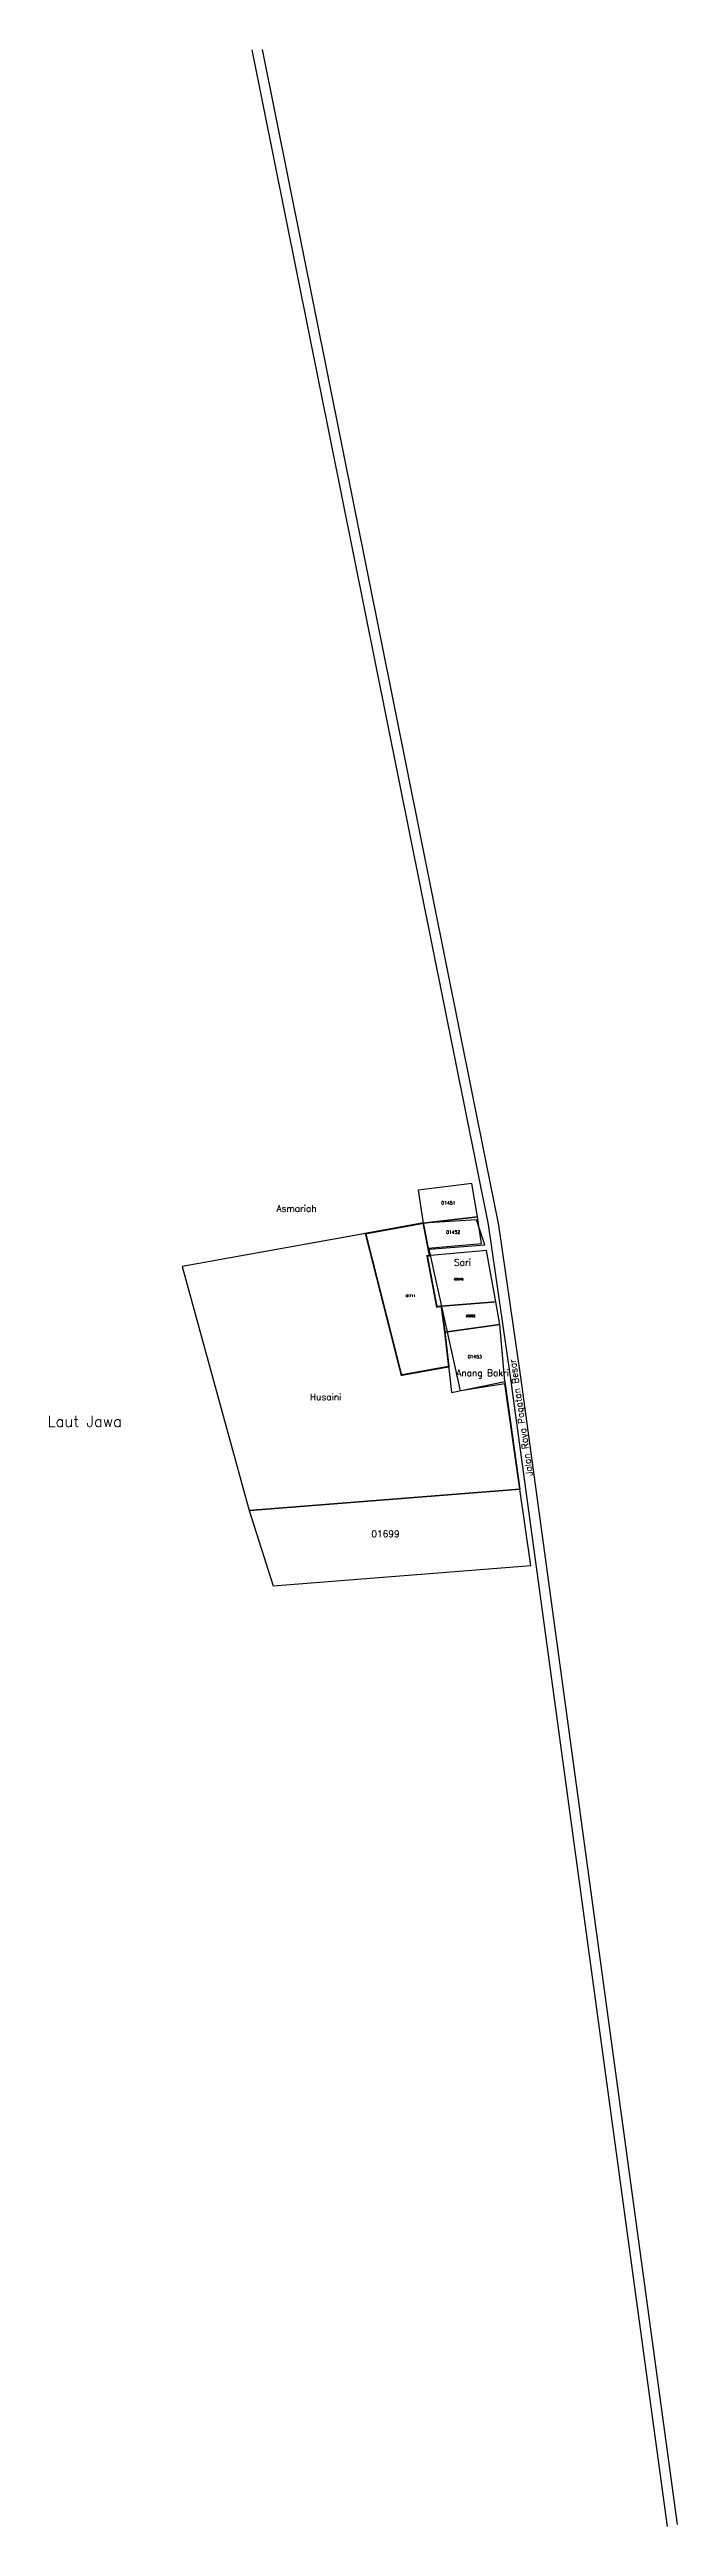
# Model space of a CAD drawing. Header units: inches. Extents: x 100640 to 100928, y 1075419 to 1076553.
import ezdxf
from ezdxf.enums import TextEntityAlignment as Align

# ---------------------------------------------------------------- set-up
doc = ezdxf.new("R2010")
doc.units = ezdxf.units.IN
for name, color, linetype in [('020100', 7, 'Continuous'), ('020300', 7, 'Continuous'), ('040100', 20, 'Continuous'), ('080201', 7, 'Continuous'), ('080301', 160, 'Continuous'), ('080401', 20, 'Continuous'), ('lb_lai', 7, 'Continuous'), ('tn_lai', 7, 'Continuous')]:
    doc.layers.add(name, color=color, linetype=linetype)
doc.styles.add('romans', font='romans.shx')

msp = doc.modelspace()

# ---------------------------------------------------------------- linework, layer by layer
at = {"layer": '020100', "const_width": 0.8}
msp.add_lwpolyline([(100784.8, 1076011.4), (100801.2, 1075946.6), (100822.9, 1075950.5), (100821.1, 1075966.2), (100819.5, 1075978.1), (100817.4, 1075977.9), (100813, 1076001.2), (100814.1, 1076001.3), (100813.4, 1076004.7), (100811.2, 1076016.2), (100784.8, 1076011.4)], dxfattribs=at)
at = {"layer": '020300'}
msp.add_lwpolyline([(100731.5, 1075884.6), (100855.4, 1075894.4), (100848.6, 1075942.6), (100828.2, 1075939.4), (100813.9, 1076004.2), (100839.4, 1076006.2), (100835.6, 1076017.7), (100811.2, 1076016.2), (100700.8, 1075996.4), (100731.5, 1075884.6)], dxfattribs=at)
at = {"layer": '040100'}
for points in [[(100923.1, 1075419.5), (100851.1, 1075945.9), (100841, 1076015.6), (100732.9, 1076553.4)], [(100927.6, 1075420.4), (100855.9, 1075945.7), (100845.8, 1076015.3), (100737.5, 1076553.5)]]:
    msp.add_lwpolyline(points, dxfattribs=at)
at = {"layer": 'lb_lai'}
for points in [[(100811.2, 1076016.2), (100836.1, 1076019.1), (100833.4, 1076034.4), (100808.9, 1076031.3), (100811.2, 1076016.2)], [(100811.2, 1076016.2), (100813.4, 1076004.7), (100837.8, 1076006.8), (100836.1, 1076019.1), (100811.2, 1076016.2)], [(100784.8, 1076011.4), (100700.8, 1075996.4)], [(100819.5, 1075978.1), (100844.4, 1075980.2), (100840.1, 1076003.7), (100813, 1076001.2), (100817.4, 1075977.9), (100819.5, 1075978.1)], [(100844.4, 1075980.2), (100819.5, 1075978.1), (100821.1, 1075966.2), (100846.2, 1075969.7), (100844.4, 1075980.2)], [(100821.1, 1075966.2), (100824.2, 1075938.7), (100848.6, 1075943.6), (100846.2, 1075969.7), (100821.1, 1075966.2)], [(100848.6, 1075943.6), (100855.4, 1075894.4)], [(100855.4, 1075894.4), (100731.5, 1075884.6), (100742.5, 1075850.2), (100860.5, 1075859.5), (100855.4, 1075894.4)]]:
    msp.add_lwpolyline(points, dxfattribs=at)

# ---------------------------------------------------------------- texts
at = {"layer": '080201', "style": 'romans'}
msp.add_text('01711', height=1, dxfattribs=at).set_placement((100805.4, 1075982.4), align=Align.CENTER)
at = {"layer": '080301', "style": 'romans'}
msp.add_text('Laut Jawa', height=5, dxfattribs=at).set_placement((100656.2, 1075922.9), align=Align.CENTER)
at = {"layer": '080401', "style": 'romans'}
msp.add_text('Jalan Raya Pagatan Besar', height=3, rotation=98.41, dxfattribs=at).set_placement((100857.4, 1075927.3), align=Align.CENTER)
at = {"layer": 'tn_lai', "style": 'romans'}
for s, height, p in [('Asmariah', 3, (100753.2, 1076021.4)), ('01451', 1.5, (100822.7, 1076024.7)), ('01452', 1.5, (100824.9, 1076011.3)), ('Sari', 3, (100829.2, 1075996.7)), ('00046', 1, (100827.4, 1075990)), ('00982', 1, (100832.9, 1075973.2)), ('Anang Bakri', 3, (100838.4, 1075946.1)), ('01453', 1.5, (100834.8, 1075954.3)), ('Husaini', 3, (100766.5, 1075935.1)), ('01699', 3, (100793.9, 1075872.4))]:
    msp.add_text(s, height=height, dxfattribs=at).set_placement(p, align=Align.CENTER)

doc.saveas('drawing.dxf')
